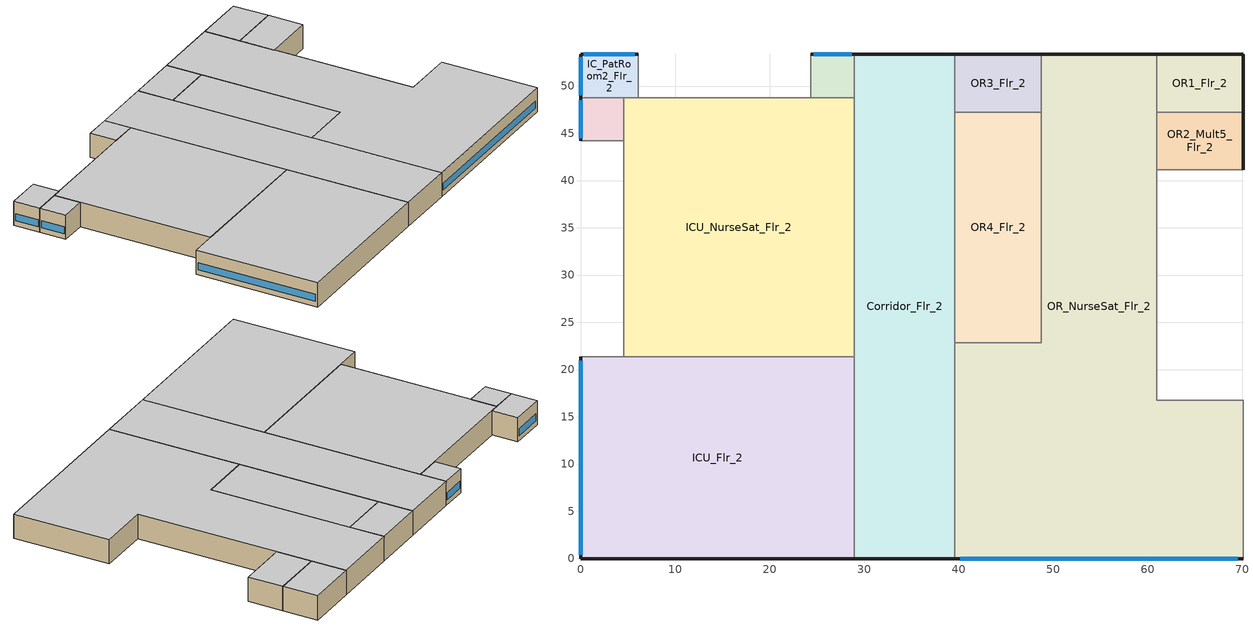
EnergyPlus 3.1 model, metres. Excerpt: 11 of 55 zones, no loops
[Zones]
OR1_Flr_2
 floor adiabatic (INT-FLOOR-TOPSIDE): 70.1,53.34 70.1,47.24 60.96,47.24 60.96,53.34 z4.27
 wall outside (ext-walls): 70.1,47.24 70.1,53.34 60.96,53.34 z4.27:8.54
 wall adiabatic (int-walls): 60.96,53.34 60.96,47.24 70.1,47.24 z4.27:8.54
 ceiling adiabatic (INT-FLOOR-UNDERSIDE): 60.96,53.34 60.96,47.24 70.1,47.24 70.1,53.34 z8.54
OR2_Mult5_Flr_2
 floor adiabatic (INT-FLOOR-TOPSIDE): 70.1,47.24 70.1,41.15 60.96,41.15 60.96,47.24 z4.27
 wall outside (ext-walls): 70.1,41.15 70.1,47.24 z4.27:8.54
 wall adiabatic (int-walls): 70.1,47.24 60.96,47.24 60.96,41.15 70.1,41.15 z4.27:8.54
 ceiling adiabatic (INT-FLOOR-UNDERSIDE): 60.96,47.24 60.96,41.15 70.1,41.15 70.1,47.24 z8.54
OR3_Flr_2
 floor adiabatic (INT-FLOOR-TOPSIDE): 48.77,53.34 48.77,47.24 39.62,47.24 39.62,53.34 z4.27
 wall outside (ext-walls): 48.77,53.34 39.62,53.34 z4.27:8.54
 wall adiabatic (int-walls): 39.62,53.34 39.62,47.24 48.77,47.24 48.77,53.34 z4.27:8.54
 ceiling adiabatic (INT-FLOOR-UNDERSIDE): 39.62,53.34 39.62,47.24 48.77,47.24 48.77,53.34 z8.54
OR4_Flr_2
 floor adiabatic (INT-FLOOR-TOPSIDE): 48.77,47.24 48.77,22.86 39.62,22.86 39.62,47.24 z4.27
 wall adiabatic (int-walls): 48.77,47.24 39.62,47.24 39.62,22.86 48.77,22.86 48.77,47.24 z4.27:8.54
 ceiling adiabatic (INT-FLOOR-UNDERSIDE): 39.62,47.24 39.62,22.86 48.77,22.86 48.77,47.24 z8.54
IC_PatRoom1_Mult5_Flr_2
 floor adiabatic (INT-FLOOR-TOPSIDE): 28.96,53.34 28.96,48.77 24.38,48.77 24.38,53.34 z4.27
 wall outside (ext-walls): 28.96,53.34 24.38,53.34 z4.27:8.54
 wall adiabatic (int-walls): 24.38,53.34 24.38,48.77 28.96,48.77 28.96,53.34 z4.27:8.54
 window (window_north): 28.68,53.34 24.66,53.34 z5.18:6.4
 ceiling adiabatic (INT-FLOOR-UNDERSIDE): 24.38,53.34 24.38,48.77 28.96,48.77 28.96,53.34 z8.54
IC_PatRoom2_Flr_2
 floor adiabatic (INT-FLOOR-TOPSIDE): 6.1,53.34 6.1,48.77 0,48.77 0,53.34 z4.27
 wall outside (ext-walls): 6.1,53.34 0,53.34 0,48.77 z4.27:8.54
 wall adiabatic (int-walls): 0,48.77 6.1,48.77 6.1,53.34 z4.27:8.54
 window (window_north): 5.73,53.34 0.37,53.34 z5.18:6.4
 window (window_west): 0,53.07 0,49.04 z5.18:6.4
 ceiling adiabatic (INT-FLOOR-UNDERSIDE): 0,53.34 0,48.77 6.1,48.77 6.1,53.34 z8.54
IC_PatRoom3_Mult6_Flr_2
 floor adiabatic (INT-FLOOR-TOPSIDE): 4.57,48.77 4.57,44.2 0,44.2 0,48.77 z4.27
 wall outside (ext-walls): 0,48.77 0,44.2 z4.27:8.54
 wall adiabatic (int-walls): 0,44.2 4.57,44.2 4.57,48.77 0,48.77 z4.27:8.54
 window (window_west): 0,48.49 0,44.47 z5.18:6.4
 ceiling adiabatic (INT-FLOOR-UNDERSIDE): 0,48.77 0,44.2 4.57,44.2 4.57,48.77 z8.54
ICU_Flr_2
 floor adiabatic (INT-FLOOR-TOPSIDE): 28.96,21.34 28.96,0 0,0 0,21.34 z4.27
 wall outside (ext-walls): 0,21.34 0,0 28.96,0 z4.27:8.54
 wall adiabatic (int-walls): 28.96,0 28.96,21.34 0,21.34 z4.27:8.54
 window (window_west): 0,20.94 0,0.4 z5.18:6.4
 ceiling adiabatic (INT-FLOOR-UNDERSIDE): 0,21.34 0,0 28.96,0 28.96,21.34 z8.54
ICU_NurseSat_Flr_2
 floor adiabatic (INT-FLOOR-TOPSIDE): 4.57,21.34 4.57,48.77 28.96,48.77 28.96,21.34 z4.27
 wall adiabatic (int-walls): 28.96,48.77 4.57,48.77 4.57,21.34 28.96,21.34 28.96,48.77 z4.27:8.54
 ceiling adiabatic (INT-FLOOR-UNDERSIDE): 4.57,21.34 28.96,21.34 28.96,48.77 4.57,48.77 z8.54
Corridor_Flr_2
 floor adiabatic (INT-FLOOR-TOPSIDE): 39.62,53.34 39.62,0 28.96,0 28.96,53.34 z4.27
 wall outside (ext-walls): 39.62,53.34 28.96,53.34 / 28.96,0 39.62,0 z4.27:8.54
 wall adiabatic (int-walls): 39.62,0 39.62,53.34 / 28.96,53.34 28.96,0 z4.27:8.54
 ceiling adiabatic (INT-FLOOR-UNDERSIDE): 28.96,53.34 28.96,0 39.62,0 39.62,53.34 z8.54
OR_NurseSat_Flr_2
 floor adiabatic (INT-FLOOR-TOPSIDE): 39.62,0 39.62,22.86 48.77,22.86 48.77,53.34 60.96,53.34 60.96,16.76 70.1,16.76 70.1,0 z4.27
 wall outside (ext-walls): 60.96,53.34 48.77,53.34 / 39.62,0 70.1,0 z4.27:8.54
 wall adiabatic (int-walls): 48.77,53.34 48.77,22.86 39.62,22.86 39.62,0 / 70.1,0 70.1,16.76 60.96,16.76 60.96,53.34 z4.27:8.54
 window (window_south): 40.2,0 69.53,0 z5.18:6.4
 ceiling adiabatic (INT-FLOOR-UNDERSIDE): 39.62,0 70.1,0 70.1,16.76 60.96,16.76 60.96,53.34 48.77,53.34 48.77,22.86 39.62,22.86 z8.54
[Building]
Benchmark Hospital New V1.1_3.1: North Axis=0; Terrain=City; Loads Convergence Tolerance Value=0.04; Temperature Convergence Tolerance Value=0.2; Solar Distribution=FullInteriorAndExterior; Maximum Number of Warmup Days=25
[Site:Location]
USA NV-LAS VEGAS: Latitude {deg}=36.07; Longitude {deg}=-115.17; Time Zone {hr}=-8; Elevation {m}=664
[Site:GroundTemperature:BuildingSurface]
18.89, 18.889, 18.895, 20.344, 20.899, 20.929, 20.753, 20.826, 21.013, 20.868, 19.246, 18.923
[Site:WaterMainsTemperature]
Calculation Method=CORRELATION; Annual Average Outdoor Air Temperature {C}=19.48; Maximum Difference In Monthly Average Outdoor Air Temperatures {deltaC}=25.6
[SizingPeriod:DesignDay] Barometric Pressure {Pa}=93598; Rain {0-no,1-yes}=0; Snow on ground {0-no,1-yes}=0; Day of Month=21; Daylight Savings Time Indicator=0; Humidity Indicating Type=WetBulb
Name | Maximum Dry-Bulb Temperature {C} | Daily Temp Range {C} | Humidity Indicating Conditions at Maximum Dry-Bulb | Wind Speed {m/s} design conditions vs. traditional 6.71 m/s (15 mph) | Wind Direction {Degrees; N=0, S=180} | Clearness {0.0 to 1.1} | Month | Day Type | Wind Speed {m/s} design conditions vs. traditional 3.35 m/s (7mph)
LAS_VEGAS Ann Htg 99.6% Condns DB | -1.7 | 0 | -1.7 | 3.1 | 240 | 0 | 1 | WinterDesignDay
LAS_VEGAS Ann Clg .4% Condns DB=>MWB | 42.4 | 13.6 | 19.4 |  | 230 | 1 | 7 | SummerDesignDay | 5.3
LAS_VEGAS Ann Clg .4% Condns WB=>MDB | 34.7 | 13.6 | 21.9 |  | 230 | 1 | 7 | SummerDesignDay | 5.3
[WindowMaterial:Glazing] Optical Data Type=SpectralAverage; Thickness=0.003; Infrared Transmittance at Normal Incidence=0; Front Side Infrared Hemispherical Emissivity=0.9; Back Side Infrared Hemispherical Emissivity=0.9; Conductivity=0.0199; Dirt Correction Factor for Solar and Visible Transmittance=1; Solar Diffusing=No
Name | Solar Transmittance at Normal Incidence | Front Side Solar Reflectance at Normal Incidence | Back Side Solar Reflectance at Normal Incidence | Visible Transmittance at Normal Incidence | Front Side Visible Reflectance at Normal Incidence | Back Side Visible Reflectance at Normal Incidence
Theoretical Glass [66] | 0.3832 | 0.5668 | 0.5668 | 0.495 | 0.455 | 0.455
Theoretical Glass [67] | 0.4826 | 0.4674 | 0.4674 | 0.6216 | 0.3284 | 0.3284
[Material] Thermal Absorptance=0.9
Name | Roughness | Thickness | Conductivity | Density | Specific Heat | Solar Absorptance | Visible Absorptance | Thickness {m} | Conductivity {W/m-K} | Density {kg/m3} | Specific Heat {J/kg-K}
GP01 1/2 GYPSUM | Smooth | 0.0127 | 0.16 | 800 | 1090 | 0.7 | 0.5
1IN Stucco | Smooth | 0.0253 | 0.6918 | 1858 | 837 | 0.92 | 0.92
8IN Concrete HW | MediumRough | 0.2033 | 1.7296 | 2243 | 837 | 0.65 | 0.65
Wall Insulation [5] | MediumRough | 0.0453 | 0.0432 | 91 | 837 | 0.5 | 0.5
1/2IN Gypsum | Smooth | 0.0127 | 0.16 | 784.9 | 830 | 0.92 | 0.92
Std Wood 6inch | MediumSmooth |  |  |  |  | 0.7 | 0.7 | 0.15 | 0.12 | 540 | 1210
Std MAT-CC05 4  MW CONCRETE | Rough |  |  |  |  | 0.7 | 0.2 | 0.1 | 0.858 | 1968 | 836.8
[Material:NoMass]
Std CP02 CARPET PAD: Roughness=VeryRough; Thermal Resistance {m2-K/W}=0.21648; Thermal Absorptance=0.9; Solar Absorptance=0.7; Visible Absorptance=0.8
[Construction]
InteriorFurnishings: Std Wood 6inch
INT-FLOOR-TOPSIDE: Std MAT-CC05 4  MW CONCRETE, Std CP02 CARPET PAD
INT-FLOOR-UNDERSIDE: Std CP02 CARPET PAD, Std MAT-CC05 4  MW CONCRETE
window_south; window_west: Theoretical Glass [66]
window_north: Theoretical Glass [67]
int-walls: GP01 1/2 GYPSUM, GP01 1/2 GYPSUM
ext-walls: 1IN Stucco, 8IN Concrete HW, Wall Insulation [5], 1/2IN Gypsum
[Zone] Type=1; Ceiling Height=4.2683; Part of Total Floor Area=Yes
Name | Multiplier | Volume
OR1_Flr_2; OR3_Flr_2 | 1 | 237.91
OR2_Mult5_Flr_2 | 5 | 237.91
OR4_Flr_2 | 1 | 951.7
IC_PatRoom1_Mult5_Flr_2 | 5 | 89.21
IC_PatRoom2_Flr_2 | 1 | 118.96
IC_PatRoom3_Mult6_Flr_2 | 6 | 89.21
ICU_Flr_2 | 1 | 2637.63
ICU_NurseSat_Flr_2 | 1 | 2854.51
Corridor_Flr_2 | 1 | 2428.79
OR_NurseSat_Flr_2 | 1 | 4322.24
[InternalMass] Construction=InteriorFurnishings
Name | Zone | Surface Area
OR1_Flr_2_InternalMass_1 | OR1_Flr_2 | 111.4836
OR2_Mult5_Flr_2_InternalMass_1 | OR2_Mult5_Flr_2 | 111.4836
OR3_Flr_2_InternalMass_1 | OR3_Flr_2 | 111.4836
OR4_Flr_2_InternalMass_1 | OR4_Flr_2 | 445.9346
IC_PatRoom1_Mult5_Flr_2_InternalMass_1 | IC_PatRoom1_Mult5_Flr_2 | 41.8064
IC_PatRoom2_Flr_2_InternalMass_1 | IC_PatRoom2_Flr_2 | 55.7418
IC_PatRoom3_Mult6_Flr_2_InternalMass_1 | IC_PatRoom3_Mult6_Flr_2 | 41.8064
ICU_Flr_2_InternalMass_1 | ICU_Flr_2 | 1235.93
ICU_NurseSat_Flr_2_InternalMass_1 | ICU_NurseSat_Flr_2 | 1337.54
Corridor_Flr_2_InternalMass_1 | Corridor_Flr_2 | 1138.06
OR_NurseSat_Flr_2_InternalMass_1 | OR_NurseSat_Flr_2 | 2025.29
[People] Number of People Calculation Method=People; Fraction Radiant=0.3; User Specified Sensible Fraction=AUTOCALCULATE; Activity Level Schedule=ACTIVITY_SCH; Enable ASHRAE 55 Comfort Warnings=No; MRT Calculation=ZoneAveraged; Work Efficiency Schedule=WORK_EFF_SCH; Clothing Schedule=CLOTHING_SCH; Air Velocity Schedule=AIR_VELO_SCH; Thermal Comfort Report=FANGER
Name | Zone | Schedule | Number of People
OR1_Flr_2 People | OR1_Flr_2 | BLDG_OCC_SCH | 2.9989
OR2_Mult5_Flr_2 People | OR2_Mult5_Flr_2 | BLDG_OCC_SCH | 2.9989
OR3_Flr_2 People | OR3_Flr_2 | BLDG_OCC_SCH | 2.9989
OR4_Flr_2 People | OR4_Flr_2 | BLDG_OCC_SCH | 11.9956
IC_PatRoom1_Mult5_Flr_2 People | IC_PatRoom1_Mult5_Flr_2 | BLDG_OCC_EXTD_SCH | 2.0004
IC_PatRoom2_Flr_2 People | IC_PatRoom2_Flr_2 | BLDG_OCC_EXTD_SCH | 2.0011
IC_PatRoom3_Mult6_Flr_2 People | IC_PatRoom3_Mult6_Flr_2 | BLDG_OCC_EXTD_SCH | 2.0004
ICU_Flr_2 People | ICU_Flr_2 | BLDG_OCC_EXTD_SCH | 13.2862
ICU_NurseSat_Flr_2 People | ICU_NurseSat_Flr_2 | BLDG_OCC_EXTD_SCH | 35.9797
Corridor_Flr_2 People | Corridor_Flr_2 | BLDG_OCC_EXTD_SCH | 6.1455
OR_NurseSat_Flr_2 People | OR_NurseSat_Flr_2 | BLDG_OCC_EXTD_SCH | 54.4802
[Lights] Design Level Calculation Method=LightingLevel; Return Air Fraction=0; Fraction Radiant=0.7; Fraction Visible=0.2; Fraction Replaceable=1; Return Air Fraction is Calculated from Plenum Temperature=No
Name | Zone | Schedule | Design Level {W}
OR1_Flr_2_Lights | OR1_Flr_2 | BLDG_LIGHT_SCH | 1319.41
OR2_Mult5_Flr_2_Lights | OR2_Mult5_Flr_2 | BLDG_LIGHT_SCH | 1319.41
OR3_Flr_2_Lights | OR3_Flr_2 | BLDG_LIGHT_SCH | 1319.41
OR4_Flr_2_Lights | OR4_Flr_2 | BLDG_LIGHT_SCH | 5277.64
IC_PatRoom1_Mult5_Flr_2_Lights | IC_PatRoom1_Mult5_Flr_2 | BLDG_LIGHT_EXTD_SCH | 179.9764
IC_PatRoom2_Flr_2_Lights | IC_PatRoom2_Flr_2 | BLDG_LIGHT_EXTD_SCH | 239.9686
IC_PatRoom3_Mult6_Flr_2_Lights | IC_PatRoom3_Mult6_Flr_2 | BLDG_LIGHT_EXTD_SCH | 179.9764
ICU_Flr_2_Lights | ICU_Flr_2 | BLDG_LIGHT_EXTD_SCH | 5320.67
ICU_NurseSat_Flr_2_Lights | ICU_NurseSat_Flr_2 | BLDG_LIGHT_EXTD_SCH | 7195.94
Corridor_Flr_2_Lights | Corridor_Flr_2 | BLDG_LIGHT_EXTD_SCH | 6122.77
OR_NurseSat_Flr_2_Lights | OR_NurseSat_Flr_2 | BLDG_LIGHT_EXTD_SCH | 10896
[ElectricEquipment] Design Level Calculation Method=EquipmentLevel; Fraction Latent=0; Fraction Radiant=0.5; Fraction Lost=0
Name | Zone | Schedule | Design Level {W}
OR1_Flr_2_MiscPlug_Equip | OR1_Flr_2 | BLDG_EQUIP_SCH | 2998.91
OR2_Mult5_Flr_2_MiscPlug_Equip | OR2_Mult5_Flr_2 | BLDG_EQUIP_SCH | 2998.91
OR3_Flr_2_MiscPlug_Equip | OR3_Flr_2 | BLDG_EQUIP_SCH | 2998.91
OR4_Flr_2_MiscPlug_Equip | OR4_Flr_2 | BLDG_EQUIP_SCH | 11995.6
IC_PatRoom1_Mult5_Flr_2_MiscPlug_Equip | IC_PatRoom1_Mult5_Flr_2 | BLDG_EQUIP_EXTD_SCH | 224.9183
IC_PatRoom2_Flr_2_MiscPlug_Equip | IC_PatRoom2_Flr_2 | BLDG_EQUIP_EXTD_SCH | 299.891
IC_PatRoom3_Mult6_Flr_2_MiscPlug_Equip | IC_PatRoom3_Mult6_Flr_2 | BLDG_EQUIP_EXTD_SCH | 224.9183
ICU_Flr_2_MiscPlug_Equip | ICU_Flr_2 | BLDG_EQUIP_EXTD_SCH | 6649.3
ICU_NurseSat_Flr_2_MiscPlug_Equip | ICU_NurseSat_Flr_2 | BLDG_EQUIP_EXTD_SCH | 7195.94
OR_NurseSat_Flr_2_MiscPlug_Equip | OR_NurseSat_Flr_2 | BLDG_EQUIP_EXTD_SCH | 8172.03
[ZoneInfiltration:DesignFlowRate] Schedule=INFIL_QUARTER_ON_SCH; Design Volume Flow Rate Calculation Method=Flow/Zone; Constant Term Coefficient=1; Temperature Term Coefficient=0; Velocity Term Coefficient=0; Velocity Squared Term Coefficient=0
Name | Zone | Design Flow Rate {m3/s}
OR1_Flr_2_Infiltration | OR1_Flr_2 | 0.0198
OR2_Mult5_Flr_2_Infiltration | OR2_Mult5_Flr_2 | 0.0079
OR3_Flr_2_Infiltration | OR3_Flr_2 | 0.0119
IC_PatRoom1_Mult5_Flr_2_Infiltration | IC_PatRoom1_Mult5_Flr_2 | 0.0059
IC_PatRoom2_Flr_2_Infiltration | IC_PatRoom2_Flr_2 | 0.0139
IC_PatRoom3_Mult6_Flr_2_Infiltration | IC_PatRoom3_Mult6_Flr_2 | 0.0059
ICU_Flr_2_Infiltration | ICU_Flr_2 | 0.0659
Corridor_Flr_2_Infiltration | Corridor_Flr_2 | 0.027
OR_NurseSat_Flr_2_Infiltration | OR_NurseSat_Flr_2 | 0.06
[Schedule:Compact]
BLDG_LIGHT_SCH: Through: 12/31, For: Weekdays, Until: 07:00, 0.1, Until: 08:00, 0.5, Until: 16:00, 0.9, Until: 23:00, 0.3, Until: 24:00, 0.1, For: SummerDesignDay, Until: 24:00, 1, For: WinterDesignDay, Until: 24:00, 0, For: Saturday, Until: 07:00, 0.1, Until: 08:00, 0.2, Until: 18:00, 0.4, Until: 24:00, 0.1, For: Sunday Holidays AllOtherDays, Until: 08:00, 0.05, Until: 16:00, 0.1, Until: 24:00, 0.05
BLDG_LIGHT_EXTD_SCH: Through: 12/31, For: Weekdays, Until: 07:00, 0.5, Until: 08:00, 0.5, Until: 16:00, 0.9, Until: 23:00, 0.5, Until: 24:00, 0.5, For: SummerDesignDay, Until: 24:00, 1, For: WinterDesignDay, Until: 24:00, 0, For: Saturday, Until: 07:00, 0.5, Until: 08:00, 0.5, Until: 18:00, 0.8, Until: 24:00, 0.5, For: Sunday Holidays AllOtherDays, Until: 08:00, 0.5, Until: 16:00, 0.7, Until: 24:00, 0.5
BLDG_OCC_SCH: Through: 12/31, For: Weekdays, Until: 07:00, 0, Until: 08:00, 0.1, Until: 09:00, 0.5, Until: 17:00, 0.8, Until: 18:00, 0.5, Until: 20:00, 0.3, Until: 22:00, 0.2, Until: 24:00, 0, For: SummerDesignDay, Until: 24:00, 1, For: WinterDesignDay, Until: 24:00, 0, For: Saturday, Until: 07:00, 0, Until: 08:00, 0.1, Until: 09:00, 0.3, Until: 17:00, 0.4, Until: 19:00, 0.1, Until: 24:00, 0, For: Sunday Holidays AllOtherDays, Until: 08:00, 0, Until: 16:00, 0.05, Until: 24:00, 0
BLDG_OCC_EXTD_SCH: Through: 12/31, For: Weekdays, Until: 07:00, 0.4, Until: 08:00, 0.5, Until: 09:00, 0.6, Until: 17:00, 0.8, Until: 18:00, 0.6, Until: 20:00, 0.5, Until: 24:00, 0.4, For: SummerDesignDay, Until: 24:00, 1, For: WinterDesignDay, Until: 24:00, 0, For: Saturday, Until: 07:00, 0.4, Until: 08:00, 0.5, Until: 17:00, 0.6, Until: 19:00, 0.5, Until: 24:00, 0.4, For: Sunday Holidays AllOtherDays, Until: 08:00, 0.4, Until: 16:00, 0.6, Until: 24:00, 0.4
BLDG_EQUIP_SCH: Through: 12/31, For: Weekdays, Until: 07:00, 0.4, Until: 08:00, 0.7, Until: 16:00, 0.9, Until: 23:00, 0.6, Until: 24:00, 0.4, For: SummerDesignDay, Until: 24:00, 1, For: WinterDesignDay, Until: 24:00, 0, For: Saturday, Until: 07:00, 0.4, Until: 08:00, 0.5, Until: 18:00, 0.65, Until: 24:00, 0.4, For: Sunday Holidays AllOtherDays, Until: 08:00, 0.3, Until: 16:00, 0.4, Until: 24:00, 0.3
BLDG_EQUIP_EXTD_SCH: Through: 12/31, For: Weekdays, Until: 07:00, 0.4, Until: 08:00, 0.7, Until: 16:00, 0.9, Until: 23:00, 0.6, Until: 24:00, 0.4, For: SummerDesignDay, Until: 24:00, 1, For: WinterDesignDay, Until: 24:00, 0, For: Saturday, Until: 07:00, 0.4, Until: 08:00, 0.5, Until: 18:00, 0.65, Until: 24:00, 0.4, For: Sunday Holidays AllOtherDays, Until: 08:00, 0.4, Until: 16:00, 0.6, Until: 24:00, 0.4
INFIL_QUARTER_ON_SCH: Through: 12/31, For: Weekdays, Until: 24:00, 0.25, For: Saturday, Until: 24:00, 0.25, For: SummerDesignDay WinterDesignDay, Until: 24:00, 1, For: Sunday Holidays AllOtherDays, Until: 24:00, 0.25
ACTIVITY_SCH: Through: 12/31, For: AllDays, Until: 24:00, 120
WORK_EFF_SCH: Through: 12/31, For: AllDays, Until: 24:00, 0
AIR_VELO_SCH: Through: 12/31, For: AllDays, Until: 24:00, 0.2
CLOTHING_SCH: Through: 04/30, For: AllDays, Until: 24:00, 1, Through: 09/30, For: AllDays, Until: 24:00, 0.5, Through: 12/31, For: AllDays, Until: 24:00, 1
